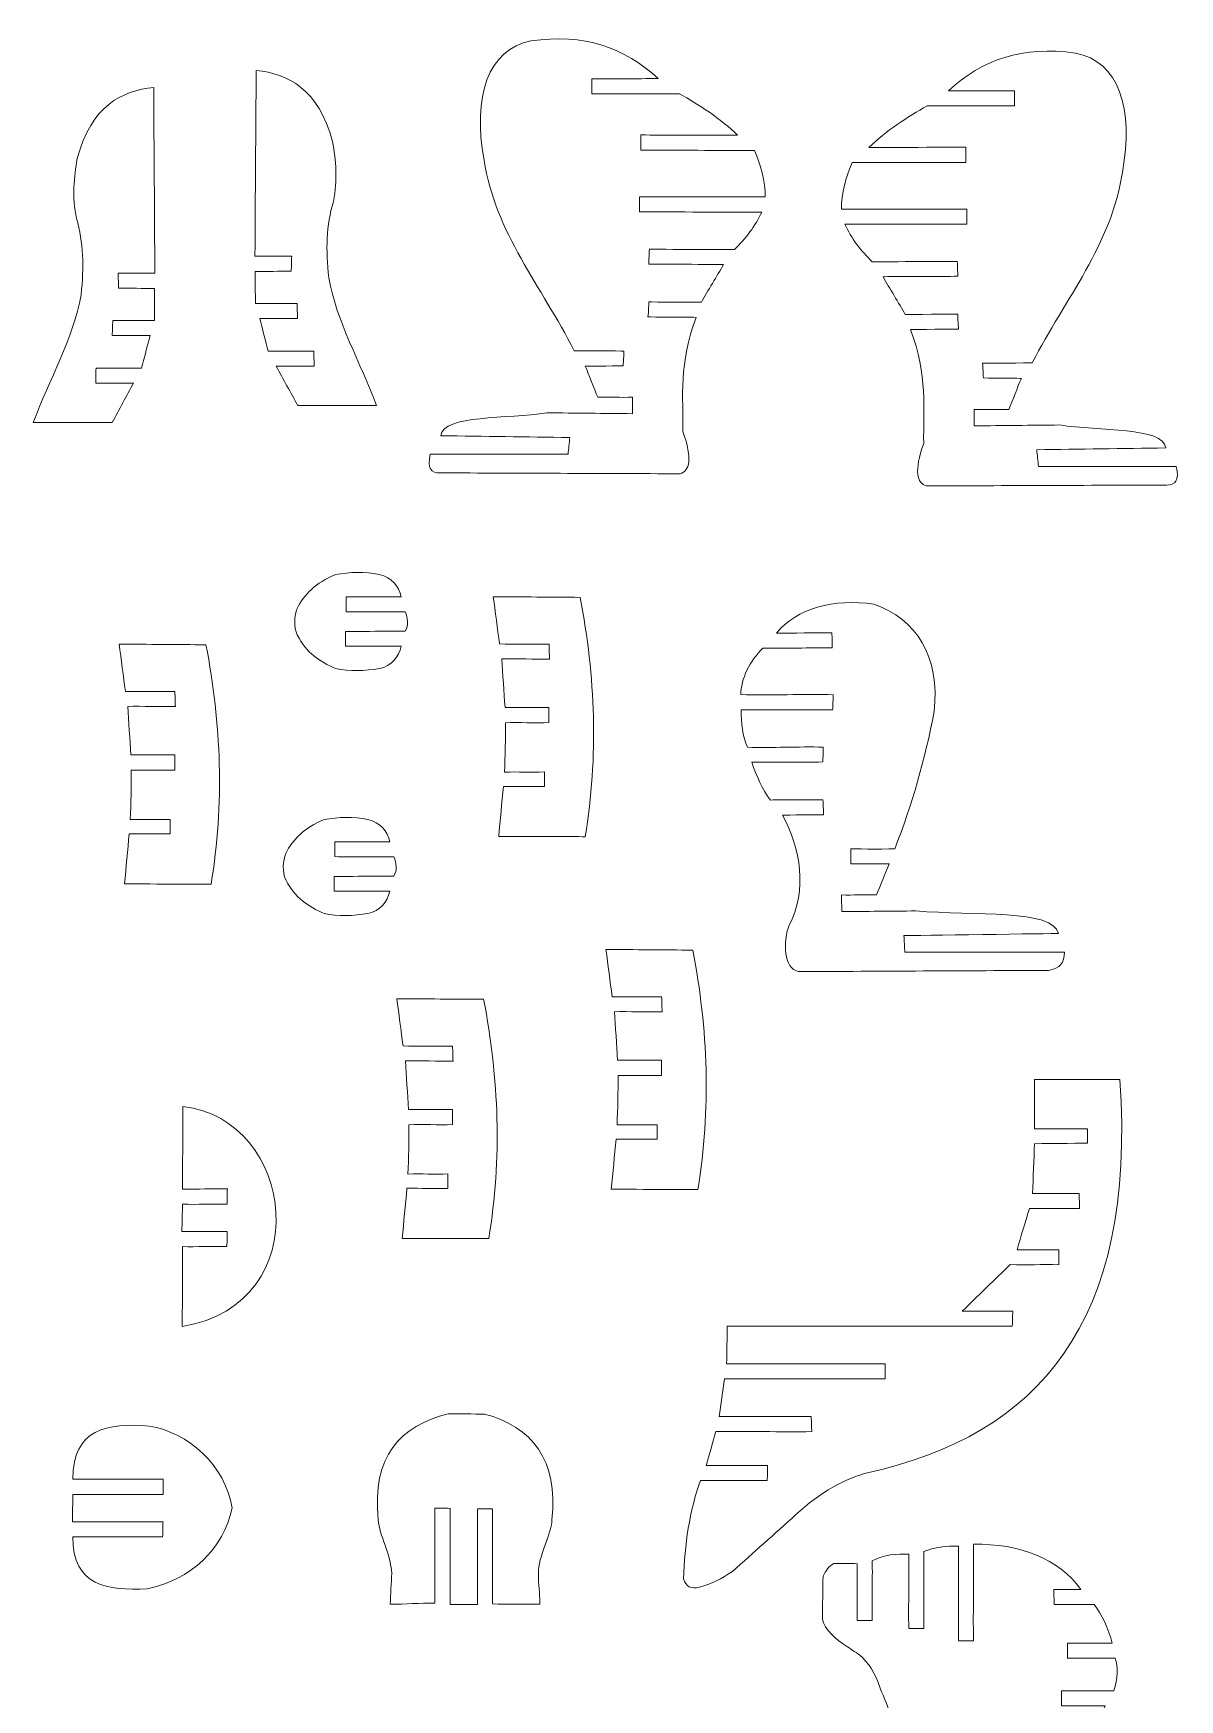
# Model space of a CAD drawing. Header units: millimetres. Extents: x -289 to 141, y -313 to 407.
# Drawn here: x -289.5 to -43, y 46.3 to 404.5 of the extents above; entities that cross this region are included whole.
import ezdxf

# ---------------------------------------------------------------- set-up
doc = ezdxf.new("R2010")
doc.units = ezdxf.units.MM
doc.header["$MEASUREMENT"] = 0
doc.layers.add('Camada 1', color=7, linetype='Continuous')

msp = doc.modelspace()

# ---------------------------------------------------------------- linework, layer by layer
at = {"layer": 'Camada 1', "color": 1, "lineweight": 5}
for points, knots in [([(-182.4634, 402.8932), (-191.685, 401.1605), (-195.1211, 390.897), (-192.5277, 377.258), (-192.5277, 377.258), (-190.2035, 361.7507), (-180.2016, 350.0759), (-173.1588, 336.2981), (-173.1588, 336.2981), (-172.5132, 336.2885), (-163.0231, 336.2282), (-162.471, 336.2279), (-162.471, 336.2279), (-162.5343, 334.8987), (-162.5879, 334.3945), (-162.6512, 333.0653), (-162.6512, 333.0653), (-165.3097, 333.002), (-170.6422, 332.98), (-170.819, 332.9758), (-170.819, 332.9758), (-169.9329, 331.1402), (-168.9728, 328.1279), (-168.0866, 326.2923), (-168.0866, 326.2923), (-165.618, 326.3556), (-163.0946, 326.2297), (-160.626, 326.293), (-160.626, 326.293), (-160.626, 325.0904), (-160.626, 323.9619), (-160.626, 322.7593), (-160.626, 322.7593), (-166.7658, 322.8226), (-172.9056, 322.8858), (-179.0454, 322.9491), (-179.0454, 322.9491), (-187.3855, 321.6031), (-201.4214, 322.5768), (-201.8323, 318.012), (-201.8323, 318.012), (-192.591, 317.8854), (-183.3496, 317.7588), (-174.1082, 317.6322), (-174.1082, 317.6322), (-174.2348, 316.4296), (-174.3614, 315.2269), (-174.488, 314.0243), (-174.488, 314.0243), (-184.3624, 314.0243), (-194.2367, 314.0243), (-204.111, 314.0243), (-204.111, 314.0243), (-204.8421, 311.0362), (-203.9008, 309.9916), (-202.0222, 310.0366), (-202.0222, 310.0366), (-184.8054, 309.9733), (-167.5887, 309.91), (-150.3719, 309.8467), (-150.3719, 309.8467), (-148.3827, 310.5338), (-147.6788, 312.9007), (-149.8022, 318.9614), (-149.8022, 318.9614), (-149.7186, 326.3588), (-150.7368, 333.5348), (-146.9608, 343.4734), (-146.9608, 343.4734), (-147.4852, 343.4992), (-156.9998, 343.5375), (-157.3123, 343.5538), (-157.3123, 343.5538), (-157.1857, 344.8197), (-157.1444, 346.4444), (-157.1135, 346.7822), (-157.1135, 346.7822), (-156.4976, 346.7733), (-146.5689, 346.709), (-145.8385, 346.6989), (-145.8385, 346.6989), (-144.5092, 349.1042), (-142.4105, 352.4213), (-141.0813, 354.8266), (-141.0813, 354.8266), (-142.2011, 354.8491), (-156.6677, 354.906), (-157.162, 354.9171), (-157.162, 354.9171), (-157.0987, 356.3096), (-157.0814, 356.7248), (-157.0181, 358.1173), (-157.0181, 358.1173), (-154.929, 358.0849), (-139.485, 358.0426), (-138.7401, 358.029), (-138.7401, 358.029), (-136.2937, 360.3762), (-134.1983, 363.1482), (-132.8579, 366.1098), (-132.8579, 366.1098), (-141.2764, 366.1098), (-150.6908, 366.1214), (-159.1093, 366.1214), (-159.1093, 366.1214), (-159.1093, 367.324), (-159.1069, 368.159), (-159.1069, 369.3617), (-159.1069, 369.3617), (-156.1381, 369.3456), (-135.751, 369.3678), (-132.1278, 369.35), (-132.1278, 369.35), (-131.9962, 372.4541), (-133.276, 376.7353), (-134.4032, 379.3658), (-134.4032, 379.3658), (-142.9483, 379.3025), (-150.3009, 379.4536), (-158.846, 379.3903), (-158.846, 379.3903), (-158.8346, 379.6986), (-158.868, 382.5067), (-158.8611, 382.6755), (-158.8611, 382.6755), (-158.3522, 382.68), (-138.8931, 382.593), (-138.0453, 382.6001), (-138.0453, 382.6001), (-141.5588, 386.1655), (-146.5424, 389.2414), (-150.5271, 391.5468), (-150.5271, 391.5468), (-156.8568, 391.5468), (-163.0313, 391.5539), (-169.361, 391.5539), (-169.361, 391.5539), (-169.361, 392.7566), (-169.361, 393.5732), (-169.361, 394.7759), (-169.361, 394.7759), (-164.6137, 394.7759), (-159.8869, 394.7813), (-155.1397, 394.7813), (-155.1397, 394.7813), (-162.3968, 401.5363), (-171.0898, 404.5276), (-182.4634, 402.8932)], [0, 0, 0, 0, 0.02702703, 0.02702703, 0.02702703, 0.02702703, 0.05405405, 0.05405405, 0.05405405, 0.05405405, 0.08108108, 0.08108108, 0.08108108, 0.08108108, 0.10810811, 0.10810811, 0.10810811, 0.10810811, 0.13513514, 0.13513514, 0.13513514, 0.13513514, 0.16216216, 0.16216216, 0.16216216, 0.16216216, 0.18918919, 0.18918919, 0.18918919, 0.18918919, 0.21621622, 0.21621622, 0.21621622, 0.21621622, 0.24324324, 0.24324324, 0.24324324, 0.24324324, 0.27027027, 0.27027027, 0.27027027, 0.27027027, 0.2972973, 0.2972973, 0.2972973, 0.2972973, 0.32432432, 0.32432432, 0.32432432, 0.32432432, 0.35135135, 0.35135135, 0.35135135, 0.35135135, 0.37837838, 0.37837838, 0.37837838, 0.37837838, 0.40540541, 0.40540541, 0.40540541, 0.40540541, 0.43243243, 0.43243243, 0.43243243, 0.43243243, 0.45945946, 0.45945946, 0.45945946, 0.45945946, 0.48648649, 0.48648649, 0.48648649, 0.48648649, 0.51351351, 0.51351351, 0.51351351, 0.51351351, 0.54054054, 0.54054054, 0.54054054, 0.54054054, 0.56756757, 0.56756757, 0.56756757, 0.56756757, 0.59459459, 0.59459459, 0.59459459, 0.59459459, 0.62162162, 0.62162162, 0.62162162, 0.62162162, 0.64864865, 0.64864865, 0.64864865, 0.64864865, 0.67567568, 0.67567568, 0.67567568, 0.67567568, 0.7027027, 0.7027027, 0.7027027, 0.7027027, 0.72972973, 0.72972973, 0.72972973, 0.72972973, 0.75675676, 0.75675676, 0.75675676, 0.75675676, 0.78378378, 0.78378378, 0.78378378, 0.78378378, 0.81081081, 0.81081081, 0.81081081, 0.81081081, 0.83783784, 0.83783784, 0.83783784, 0.83783784, 0.86486486, 0.86486486, 0.86486486, 0.86486486, 0.89189189, 0.89189189, 0.89189189, 0.89189189, 0.91891892, 0.91891892, 0.91891892, 0.91891892, 0.94594595, 0.94594595, 0.94594595, 0.94594595, 0.97297297, 0.97297297, 0.97297297, 0.97297297, 1, 1, 1, 1]), ([(-65.3806, 400.2737), (-56.159, 398.541), (-52.7229, 388.2775), (-55.3163, 374.6385), (-55.3163, 374.6385), (-57.6405, 359.1312), (-67.6424, 347.4564), (-74.6852, 333.6786), (-74.6852, 333.6786), (-75.3308, 333.669), (-84.8209, 333.6087), (-85.373, 333.6084), (-85.373, 333.6084), (-85.3097, 332.2792), (-85.2561, 331.775), (-85.1928, 330.4458), (-85.1928, 330.4458), (-82.5343, 330.3825), (-77.2018, 330.3605), (-77.025, 330.3563), (-77.025, 330.3563), (-77.9111, 328.5207), (-78.8712, 325.5084), (-79.7574, 323.6728), (-79.7574, 323.6728), (-82.226, 323.7361), (-84.7494, 323.6102), (-87.218, 323.6735), (-87.218, 323.6735), (-87.218, 322.4709), (-87.218, 321.3424), (-87.218, 320.1398), (-87.218, 320.1398), (-81.0782, 320.2031), (-74.9384, 320.2663), (-68.7986, 320.3296), (-68.7986, 320.3296), (-60.4585, 318.9836), (-46.4226, 319.9573), (-46.0117, 315.3925), (-46.0117, 315.3925), (-55.253, 315.2659), (-64.4944, 315.1393), (-73.7358, 315.0127), (-73.7358, 315.0127), (-73.6092, 313.8101), (-73.4826, 312.6074), (-73.356, 311.4048), (-73.356, 311.4048), (-63.4816, 311.4048), (-53.6073, 311.4048), (-43.733, 311.4048), (-43.733, 311.4048), (-43.0019, 308.4167), (-43.9432, 307.3721), (-45.8218, 307.4171), (-45.8218, 307.4171), (-63.0386, 307.3538), (-80.2553, 307.2905), (-97.4721, 307.2272), (-97.4721, 307.2272), (-99.4613, 307.9143), (-100.1652, 310.2812), (-98.0418, 316.3419), (-98.0418, 316.3419), (-98.1254, 323.7393), (-97.1072, 330.9153), (-100.8832, 340.8539), (-100.8832, 340.8539), (-100.3588, 340.8797), (-90.8442, 340.918), (-90.5317, 340.9343), (-90.5317, 340.9343), (-90.6583, 342.2002), (-90.6996, 343.8249), (-90.7305, 344.1627), (-90.7305, 344.1627), (-91.3464, 344.1538), (-101.2751, 344.0895), (-102.0055, 344.0794), (-102.0055, 344.0794), (-103.3348, 346.4847), (-105.4335, 349.8018), (-106.7627, 352.2071), (-106.7627, 352.2071), (-105.6429, 352.2296), (-91.1763, 352.2865), (-90.682, 352.2976), (-90.682, 352.2976), (-90.7453, 353.6901), (-90.7626, 354.1053), (-90.8259, 355.4978), (-90.8259, 355.4978), (-92.915, 355.4654), (-108.359, 355.4231), (-109.1039, 355.4095), (-109.1039, 355.4095), (-111.5503, 357.7567), (-113.6457, 360.5287), (-114.9861, 363.4903), (-114.9861, 363.4903), (-106.5676, 363.4903), (-97.1532, 363.5019), (-88.7347, 363.5019), (-88.7347, 363.5019), (-88.7347, 364.7045), (-88.7371, 365.5395), (-88.7371, 366.7422), (-88.7371, 366.7422), (-91.7059, 366.7261), (-112.093, 366.7483), (-115.7162, 366.7305), (-115.7162, 366.7305), (-115.8478, 369.8346), (-114.568, 374.1158), (-113.4408, 376.7463), (-113.4408, 376.7463), (-104.8957, 376.683), (-97.5431, 376.8341), (-88.998, 376.7708), (-88.998, 376.7708), (-89.0094, 377.0791), (-88.976, 379.8872), (-88.9829, 380.056), (-88.9829, 380.056), (-89.4918, 380.0605), (-108.9509, 379.9735), (-109.7987, 379.9806), (-109.7987, 379.9806), (-106.2852, 383.546), (-101.3016, 386.6219), (-97.3169, 388.9273), (-97.3169, 388.9273), (-90.9872, 388.9273), (-84.8127, 388.9344), (-78.483, 388.9344), (-78.483, 388.9344), (-78.483, 390.1371), (-78.483, 390.9537), (-78.483, 392.1564), (-78.483, 392.1564), (-83.2303, 392.1564), (-87.9571, 392.1618), (-92.7043, 392.1618), (-92.7043, 392.1618), (-85.4472, 398.9168), (-76.7542, 401.9081), (-65.3806, 400.2737)], [0, 0, 0, 0, 0.02702703, 0.02702703, 0.02702703, 0.02702703, 0.05405405, 0.05405405, 0.05405405, 0.05405405, 0.08108108, 0.08108108, 0.08108108, 0.08108108, 0.10810811, 0.10810811, 0.10810811, 0.10810811, 0.13513514, 0.13513514, 0.13513514, 0.13513514, 0.16216216, 0.16216216, 0.16216216, 0.16216216, 0.18918919, 0.18918919, 0.18918919, 0.18918919, 0.21621622, 0.21621622, 0.21621622, 0.21621622, 0.24324324, 0.24324324, 0.24324324, 0.24324324, 0.27027027, 0.27027027, 0.27027027, 0.27027027, 0.2972973, 0.2972973, 0.2972973, 0.2972973, 0.32432432, 0.32432432, 0.32432432, 0.32432432, 0.35135135, 0.35135135, 0.35135135, 0.35135135, 0.37837838, 0.37837838, 0.37837838, 0.37837838, 0.40540541, 0.40540541, 0.40540541, 0.40540541, 0.43243243, 0.43243243, 0.43243243, 0.43243243, 0.45945946, 0.45945946, 0.45945946, 0.45945946, 0.48648649, 0.48648649, 0.48648649, 0.48648649, 0.51351351, 0.51351351, 0.51351351, 0.51351351, 0.54054054, 0.54054054, 0.54054054, 0.54054054, 0.56756757, 0.56756757, 0.56756757, 0.56756757, 0.59459459, 0.59459459, 0.59459459, 0.59459459, 0.62162162, 0.62162162, 0.62162162, 0.62162162, 0.64864865, 0.64864865, 0.64864865, 0.64864865, 0.67567568, 0.67567568, 0.67567568, 0.67567568, 0.7027027, 0.7027027, 0.7027027, 0.7027027, 0.72972973, 0.72972973, 0.72972973, 0.72972973, 0.75675676, 0.75675676, 0.75675676, 0.75675676, 0.78378378, 0.78378378, 0.78378378, 0.78378378, 0.81081081, 0.81081081, 0.81081081, 0.81081081, 0.83783784, 0.83783784, 0.83783784, 0.83783784, 0.86486486, 0.86486486, 0.86486486, 0.86486486, 0.89189189, 0.89189189, 0.89189189, 0.89189189, 0.91891892, 0.91891892, 0.91891892, 0.91891892, 0.94594595, 0.94594595, 0.94594595, 0.94594595, 0.97297297, 0.97297297, 0.97297297, 0.97297297, 1, 1, 1, 1]), ([(-241.5521, 396.5408), (-234.6982, 395.822), (-228.187, 392.6591), (-225.1201, 381.2476), (-225.1201, 381.2476), (-224.4465, 377.2738), (-223.951, 372.9985), (-224.9574, 368.3949), (-224.9574, 368.3949), (-226.4725, 363.1073), (-226.6261, 358.0881), (-225.9335, 351.9629), (-225.9335, 351.9629), (-224.2529, 342.4913), (-219.1066, 333.7561), (-215.6787, 324.5127), (-215.6787, 324.5127), (-221.2817, 324.4991), (-227.0214, 324.5192), (-232.6245, 324.5056), (-232.6245, 324.5056), (-234.0739, 327.256), (-235.7789, 330.2255), (-237.2283, 332.9758), (-237.2283, 332.9758), (-234.6502, 332.9678), (-231.6636, 332.9926), (-229.0853, 332.9844), (-229.0853, 332.9844), (-229.1177, 334.4259), (-229.1251, 334.757), (-229.1572, 336.1982), (-229.1572, 336.1982), (-232.4872, 336.2145), (-235.6392, 336.1831), (-238.969, 336.1992), (-238.969, 336.1992), (-239.4927, 338.15), (-240.2592, 341.2911), (-240.7826, 343.2417), (-240.7826, 343.2417), (-240.4144, 343.242), (-232.7862, 343.2066), (-232.6309, 343.2111), (-232.6309, 343.2111), (-232.6883, 344.4402), (-232.7137, 345.2227), (-232.7711, 346.4518), (-232.7711, 346.4518), (-233.4402, 346.4407), (-241.3293, 346.4385), (-241.7157, 346.4387), (-241.7157, 346.4387), (-241.7291, 348.7503), (-241.7422, 351.0193), (-241.7558, 353.3309), (-241.7558, 353.3309), (-239.175, 353.3477), (-236.5941, 353.3646), (-234.0133, 353.3814), (-234.0133, 353.3814), (-233.9799, 354.4896), (-233.9497, 355.4806), (-233.9161, 356.5885), (-233.9161, 356.5885), (-234.5412, 356.6016), (-241.606, 356.5902), (-241.8149, 356.5949), (-241.8149, 356.5949), (-241.7301, 369.8062), (-241.6366, 383.3297), (-241.5521, 396.5408)], [0, 0, 0, 0, 0.05555556, 0.05555556, 0.05555556, 0.05555556, 0.11111111, 0.11111111, 0.11111111, 0.11111111, 0.16666667, 0.16666667, 0.16666667, 0.16666667, 0.22222222, 0.22222222, 0.22222222, 0.22222222, 0.27777778, 0.27777778, 0.27777778, 0.27777778, 0.33333333, 0.33333333, 0.33333333, 0.33333333, 0.38888889, 0.38888889, 0.38888889, 0.38888889, 0.44444444, 0.44444444, 0.44444444, 0.44444444, 0.5, 0.5, 0.5, 0.5, 0.55555556, 0.55555556, 0.55555556, 0.55555556, 0.61111111, 0.61111111, 0.61111111, 0.61111111, 0.66666667, 0.66666667, 0.66666667, 0.66666667, 0.72222222, 0.72222222, 0.72222222, 0.72222222, 0.77777778, 0.77777778, 0.77777778, 0.77777778, 0.83333333, 0.83333333, 0.83333333, 0.83333333, 0.88888889, 0.88888889, 0.88888889, 0.88888889, 0.94444444, 0.94444444, 0.94444444, 0.94444444, 1, 1, 1, 1]), ([(-263.5872, 392.8951), (-270.4411, 392.1763), (-276.9523, 389.0134), (-280.0192, 377.6019), (-280.0192, 377.6019), (-280.6928, 373.6281), (-281.1883, 369.3528), (-280.1819, 364.7492), (-280.1819, 364.7492), (-278.6668, 359.4616), (-278.5132, 354.4424), (-279.2058, 348.3172), (-279.2058, 348.3172), (-280.8864, 338.8456), (-286.0327, 330.1104), (-289.4606, 320.867), (-289.4606, 320.867), (-283.8576, 320.8534), (-278.1179, 320.8735), (-272.5148, 320.8599), (-272.5148, 320.8599), (-271.0654, 323.6103), (-269.3604, 326.5798), (-267.911, 329.3301), (-267.911, 329.3301), (-270.4891, 329.3221), (-273.4757, 329.3469), (-276.054, 329.3387), (-276.054, 329.3387), (-276.0216, 330.7802), (-276.0142, 331.1113), (-275.9821, 332.5525), (-275.9821, 332.5525), (-272.6521, 332.5688), (-269.5001, 332.5374), (-266.1703, 332.5535), (-266.1703, 332.5535), (-265.6466, 334.5043), (-264.8801, 337.6454), (-264.3567, 339.596), (-264.3567, 339.596), (-264.7249, 339.5963), (-272.3531, 339.5609), (-272.5084, 339.5654), (-272.5084, 339.5654), (-272.451, 340.7945), (-272.4256, 341.577), (-272.3682, 342.8061), (-272.3682, 342.8061), (-271.6991, 342.795), (-263.81, 342.7928), (-263.4236, 342.793), (-263.4236, 342.793), (-263.4102, 345.1046), (-263.3971, 347.3736), (-263.3835, 349.6852), (-263.3835, 349.6852), (-265.9643, 349.702), (-268.5452, 349.7189), (-271.126, 349.7357), (-271.126, 349.7357), (-271.1594, 350.8439), (-271.1896, 351.8349), (-271.2232, 352.9428), (-271.2232, 352.9428), (-270.5981, 352.9559), (-263.5333, 352.9445), (-263.3244, 352.9492), (-263.3244, 352.9492), (-263.4092, 366.1605), (-263.5027, 379.684), (-263.5872, 392.8951)], [0, 0, 0, 0, 0.05555556, 0.05555556, 0.05555556, 0.05555556, 0.11111111, 0.11111111, 0.11111111, 0.11111111, 0.16666667, 0.16666667, 0.16666667, 0.16666667, 0.22222222, 0.22222222, 0.22222222, 0.22222222, 0.27777778, 0.27777778, 0.27777778, 0.27777778, 0.33333333, 0.33333333, 0.33333333, 0.33333333, 0.38888889, 0.38888889, 0.38888889, 0.38888889, 0.44444444, 0.44444444, 0.44444444, 0.44444444, 0.5, 0.5, 0.5, 0.5, 0.55555556, 0.55555556, 0.55555556, 0.55555556, 0.61111111, 0.61111111, 0.61111111, 0.61111111, 0.66666667, 0.66666667, 0.66666667, 0.66666667, 0.72222222, 0.72222222, 0.72222222, 0.72222222, 0.77777778, 0.77777778, 0.77777778, 0.77777778, 0.83333333, 0.83333333, 0.83333333, 0.83333333, 0.88888889, 0.88888889, 0.88888889, 0.88888889, 0.94444444, 0.94444444, 0.94444444, 0.94444444, 1, 1, 1, 1]), ([(-232.7518, 280.9084), (-231.2241, 283.8403), (-228.821, 286.407), (-224.4916, 288.1717), (-224.4916, 288.1717), (-221.3584, 288.6991), (-218.1676, 288.8717), (-215.092, 288.1717), (-215.092, 288.1717), (-212.3833, 287.5748), (-210.8471, 285.6603), (-210.3531, 283.3671), (-210.3531, 283.3671), (-210.9366, 283.4014), (-221.5077, 283.3975), (-222.1689, 283.3985), (-222.1689, 283.3985), (-222.1986, 283.1727), (-222.1654, 280.5822), (-222.2129, 280.1963), (-222.2129, 280.1963), (-217.9878, 280.1488), (-213.7618, 280.2002), (-209.5367, 280.1528), (-209.5367, 280.1528), (-208.904, 278.871), (-208.7628, 277.2651), (-209.4904, 275.9833), (-209.4904, 275.9833), (-209.9884, 275.985), (-222.1058, 275.971), (-222.3553, 275.9237), (-222.3553, 275.9237), (-222.3553, 274.6894), (-222.3553, 274.0127), (-222.3553, 272.7784), (-222.3553, 272.7784), (-218.2727, 272.7784), (-214.4484, 272.7982), (-210.3657, 272.7982), (-210.3657, 272.7982), (-210.9309, 270.4975), (-212.3964, 268.453), (-215.0665, 267.9819), (-215.0665, 267.9819), (-218.1354, 267.4397), (-221.4627, 267.3678), (-224.4661, 267.9819), (-224.4661, 267.9819), (-227.9173, 269.4954), (-230.6922, 271.2477), (-232.7264, 275.2453), (-232.7264, 275.2453), (-233.522, 276.842), (-233.3682, 279.3882), (-232.7518, 280.9084)], [0, 0, 0, 0, 0.07142857, 0.07142857, 0.07142857, 0.07142857, 0.14285714, 0.14285714, 0.14285714, 0.14285714, 0.21428571, 0.21428571, 0.21428571, 0.21428571, 0.28571429, 0.28571429, 0.28571429, 0.28571429, 0.35714286, 0.35714286, 0.35714286, 0.35714286, 0.42857143, 0.42857143, 0.42857143, 0.42857143, 0.5, 0.5, 0.5, 0.5, 0.57142857, 0.57142857, 0.57142857, 0.57142857, 0.64285714, 0.64285714, 0.64285714, 0.64285714, 0.71428571, 0.71428571, 0.71428571, 0.71428571, 0.78571429, 0.78571429, 0.78571429, 0.78571429, 0.85714286, 0.85714286, 0.85714286, 0.85714286, 0.92857143, 0.92857143, 0.92857143, 0.92857143, 1, 1, 1, 1]), ([(-108.7664, 281.81), (-117.339, 283.1029), (-125.4158, 280.8457), (-129.6468, 275.6096), (-129.6468, 275.6096), (-126.4574, 275.4958), (-120.9672, 275.7703), (-117.7781, 275.6563), (-117.7781, 275.6563), (-117.721, 274.4603), (-117.7561, 273.6026), (-117.6992, 272.4067), (-117.6992, 272.4067), (-122.7108, 272.4067), (-127.6124, 272.3515), (-132.6242, 272.3515), (-132.6242, 272.3515), (-135.388, 269.7116), (-137.3599, 265.6885), (-137.3611, 262.3563), (-137.3611, 262.3563), (-131.0396, 262.2994), (-123.7871, 262.4127), (-117.4656, 262.3555), (-117.4656, 262.3555), (-117.5224, 261.1596), (-117.5672, 260.3229), (-117.6243, 259.1269), (-117.6243, 259.1269), (-124.1736, 259.07), (-130.7315, 259.1684), (-137.281, 259.1113), (-137.281, 259.1113), (-137.2377, 256.3136), (-137.0285, 253.2954), (-135.9129, 251.0345), (-135.9129, 251.0345), (-130.5594, 250.9208), (-124.9991, 251.1972), (-119.6458, 251.0832), (-119.6458, 251.0832), (-119.6458, 249.9444), (-119.701, 249.0253), (-119.701, 247.8862), (-119.701, 247.8862), (-124.5986, 247.8294), (-130.1104, 247.8786), (-135.0082, 247.8215), (-135.0082, 247.8215), (-133.9149, 244.8262), (-132.7666, 241.921), (-131.0002, 239.7103), (-131.0002, 239.7103), (-130.6882, 239.7229), (-119.8429, 239.739), (-119.6859, 239.7402), (-119.6859, 239.7402), (-119.6288, 238.5442), (-119.6221, 237.709), (-119.5652, 236.5131), (-119.5652, 236.5131), (-120.0674, 236.5101), (-127.7924, 236.4859), (-128.3771, 236.4757), (-128.3771, 236.4757), (-124.4772, 229.1036), (-122.9692, 220.559), (-127.0476, 212.6147), (-127.0476, 212.6147), (-128.2218, 209.3621), (-128.1835, 203.3766), (-124.9974, 202.8762), (-124.9974, 202.8762), (-107.0579, 202.8193), (-89.1184, 203.0866), (-71.1789, 203.0294), (-71.1789, 203.0294), (-68.7286, 203.5499), (-67.7438, 204.6977), (-67.7619, 207.0256), (-67.7619, 207.0256), (-79.209, 206.9687), (-90.6561, 207.0337), (-102.1032, 206.9766), (-102.1032, 206.9766), (-102.1603, 208.1726), (-102.2172, 209.3685), (-102.274, 210.5645), (-102.274, 210.5645), (-100.5606, 210.5677), (-70.1063, 211.0118), (-69.0886, 211.013), (-69.0886, 211.013), (-70.0915, 216.2714), (-87.3261, 214.84), (-99.7113, 215.8693), (-99.7113, 215.8693), (-105.0077, 215.8125), (-110.3234, 215.7734), (-115.6198, 215.7163), (-115.6198, 215.7163), (-115.6767, 217.1402), (-115.6824, 217.8736), (-115.7395, 219.2973), (-115.7395, 219.2973), (-113.1196, 219.2404), (-110.8085, 219.3722), (-108.1888, 219.3151), (-108.1888, 219.3151), (-107.5054, 221.0807), (-106.1376, 224.2134), (-105.4542, 225.9788), (-105.4542, 225.9788), (-105.785, 225.9791), (-113.4447, 225.9922), (-113.7211, 225.9894), (-113.7211, 225.9894), (-113.7211, 227.1854), (-113.7211, 228.0177), (-113.7211, 229.2136), (-113.7211, 229.2136), (-113.5451, 229.2198), (-107.3786, 229.1043), (-104.2461, 229.2181), (-104.2461, 229.2181), (-100.544, 238.747), (-97.7176, 248.4549), (-95.7816, 258.7449), (-95.7816, 258.7449), (-94.4885, 270.5436), (-99.5765, 278.6889), (-108.7664, 281.81)], [0, 0, 0, 0, 0.03030303, 0.03030303, 0.03030303, 0.03030303, 0.06060606, 0.06060606, 0.06060606, 0.06060606, 0.09090909, 0.09090909, 0.09090909, 0.09090909, 0.12121212, 0.12121212, 0.12121212, 0.12121212, 0.15151515, 0.15151515, 0.15151515, 0.15151515, 0.18181818, 0.18181818, 0.18181818, 0.18181818, 0.21212121, 0.21212121, 0.21212121, 0.21212121, 0.24242424, 0.24242424, 0.24242424, 0.24242424, 0.27272727, 0.27272727, 0.27272727, 0.27272727, 0.3030303, 0.3030303, 0.3030303, 0.3030303, 0.33333333, 0.33333333, 0.33333333, 0.33333333, 0.36363636, 0.36363636, 0.36363636, 0.36363636, 0.39393939, 0.39393939, 0.39393939, 0.39393939, 0.42424242, 0.42424242, 0.42424242, 0.42424242, 0.45454545, 0.45454545, 0.45454545, 0.45454545, 0.48484848, 0.48484848, 0.48484848, 0.48484848, 0.51515152, 0.51515152, 0.51515152, 0.51515152, 0.54545455, 0.54545455, 0.54545455, 0.54545455, 0.57575758, 0.57575758, 0.57575758, 0.57575758, 0.60606061, 0.60606061, 0.60606061, 0.60606061, 0.63636364, 0.63636364, 0.63636364, 0.63636364, 0.66666667, 0.66666667, 0.66666667, 0.66666667, 0.6969697, 0.6969697, 0.6969697, 0.6969697, 0.72727273, 0.72727273, 0.72727273, 0.72727273, 0.75757576, 0.75757576, 0.75757576, 0.75757576, 0.78787879, 0.78787879, 0.78787879, 0.78787879, 0.81818182, 0.81818182, 0.81818182, 0.81818182, 0.84848485, 0.84848485, 0.84848485, 0.84848485, 0.87878788, 0.87878788, 0.87878788, 0.87878788, 0.90909091, 0.90909091, 0.90909091, 0.90909091, 0.93939394, 0.93939394, 0.93939394, 0.93939394, 0.96969697, 0.96969697, 0.96969697, 0.96969697, 1, 1, 1, 1]), ([(-235.1986, 228.2434), (-233.6709, 231.1753), (-231.2678, 233.742), (-226.9384, 235.5067), (-226.9384, 235.5067), (-223.8052, 236.0341), (-220.6144, 236.2067), (-217.5388, 235.5067), (-217.5388, 235.5067), (-214.8301, 234.9098), (-213.2939, 232.9953), (-212.7999, 230.7021), (-212.7999, 230.7021), (-213.3834, 230.7364), (-223.9545, 230.7325), (-224.6157, 230.7335), (-224.6157, 230.7335), (-224.6454, 230.5077), (-224.6122, 227.9172), (-224.6597, 227.5313), (-224.6597, 227.5313), (-220.4346, 227.4838), (-216.2086, 227.5352), (-211.9835, 227.4878), (-211.9835, 227.4878), (-211.3508, 226.206), (-211.2096, 224.6001), (-211.9372, 223.3183), (-211.9372, 223.3183), (-212.4352, 223.32), (-224.5526, 223.306), (-224.8021, 223.2587), (-224.8021, 223.2587), (-224.8021, 222.0244), (-224.8021, 221.3477), (-224.8021, 220.1134), (-224.8021, 220.1134), (-220.7195, 220.1134), (-216.8952, 220.1332), (-212.8125, 220.1332), (-212.8125, 220.1332), (-213.3777, 217.8325), (-214.8432, 215.788), (-217.5133, 215.3169), (-217.5133, 215.3169), (-220.5822, 214.7747), (-223.9095, 214.7028), (-226.9129, 215.3169), (-226.9129, 215.3169), (-230.3641, 216.8304), (-233.139, 218.5827), (-235.1732, 222.5803), (-235.1732, 222.5803), (-235.9688, 224.177), (-235.815, 226.7232), (-235.1986, 228.2434)], [0, 0, 0, 0, 0.07142857, 0.07142857, 0.07142857, 0.07142857, 0.14285714, 0.14285714, 0.14285714, 0.14285714, 0.21428571, 0.21428571, 0.21428571, 0.21428571, 0.28571429, 0.28571429, 0.28571429, 0.28571429, 0.35714286, 0.35714286, 0.35714286, 0.35714286, 0.42857143, 0.42857143, 0.42857143, 0.42857143, 0.5, 0.5, 0.5, 0.5, 0.57142857, 0.57142857, 0.57142857, 0.57142857, 0.64285714, 0.64285714, 0.64285714, 0.64285714, 0.71428571, 0.71428571, 0.71428571, 0.71428571, 0.78571429, 0.78571429, 0.78571429, 0.78571429, 0.85714286, 0.85714286, 0.85714286, 0.85714286, 0.92857143, 0.92857143, 0.92857143, 0.92857143, 1, 1, 1, 1]), ([(-55.8901, 179.6387), (-62.0055, 179.6909), (-68.1124, 179.591), (-74.2277, 179.6434), (-74.2277, 179.6434), (-74.2277, 176.1114), (-74.2277, 172.5794), (-74.2277, 169.0471), (-74.2277, 169.0471), (-70.417, 169.0827), (-66.6098, 169.01), (-62.7994, 169.0456), (-62.7994, 169.0456), (-62.835, 167.8684), (-62.8038, 167.1096), (-62.8395, 165.9322), (-62.8395, 165.9322), (-63.1337, 165.9268), (-70.4487, 165.8857), (-74.1882, 165.8143), (-74.1882, 165.8143), (-74.3662, 162.3893), (-74.4769, 158.5576), (-74.655, 155.1324), (-74.655, 155.1324), (-71.3074, 155.1324), (-67.9598, 155.1324), (-64.6125, 155.1324), (-64.6125, 155.1324), (-64.5767, 153.9552), (-64.5504, 153.0869), (-64.5148, 151.9094), (-64.5148, 151.9094), (-68.1473, 151.9094), (-71.6785, 151.9181), (-75.3112, 151.9181), (-75.3112, 151.9181), (-76.1657, 149.0638), (-77.1122, 145.8918), (-77.9669, 143.0375), (-77.9669, 143.0375), (-74.9754, 143.0375), (-71.9839, 143.0375), (-68.9926, 143.0375), (-68.9926, 143.0375), (-68.9926, 141.6818), (-68.9926, 141.169), (-68.9926, 139.813), (-68.9926, 139.813), (-72.7318, 139.8489), (-75.7251, 139.7856), (-79.4646, 139.8212), (-79.4646, 139.8212), (-82.6418, 136.7288), (-86.5649, 132.8922), (-89.7422, 129.7995), (-89.7422, 129.7995), (-86.1248, 129.8341), (-82.5107, 129.7671), (-78.8934, 129.8015), (-78.8934, 129.8015), (-78.9278, 128.6302), (-78.9537, 127.7448), (-78.9883, 126.5733), (-78.9883, 126.5733), (-99.4174, 126.5733), (-119.851, 126.5706), (-140.2803, 126.5706), (-140.2803, 126.5706), (-140.3192, 123.9413), (-140.359, 121.13), (-140.3978, 118.5005), (-140.3978, 118.5005), (-129.0491, 118.5462), (-117.7004, 118.4387), (-106.3517, 118.4842), (-106.3517, 118.4842), (-106.3517, 117.2536), (-106.3517, 116.4839), (-106.3517, 115.2533), (-106.3517, 115.2533), (-117.8826, 115.2078), (-129.354, 115.3201), (-140.8851, 115.2743), (-140.8851, 115.2743), (-141.2496, 112.7222), (-141.6739, 109.7042), (-142.0386, 107.1518), (-142.0386, 107.1518), (-135.4297, 107.1518), (-128.8211, 107.1518), (-122.2125, 107.1518), (-122.2125, 107.1518), (-122.1712, 105.9882), (-122.1393, 105.0845), (-122.098, 103.9207), (-122.098, 103.9207), (-129.015, 103.89), (-135.8335, 103.9573), (-142.7504, 103.9264), (-142.7504, 103.9264), (-143.396, 101.6207), (-144.1251, 98.9771), (-144.7707, 96.6714), (-144.7707, 96.6714), (-140.3745, 96.6714), (-135.9838, 96.6517), (-131.5879, 96.6517), (-131.5879, 96.6517), (-131.6185, 95.4836), (-131.642, 94.5935), (-131.6729, 93.4252), (-131.6729, 93.4252), (-136.4687, 93.4252), (-141.2271, 93.4292), (-146.0228, 93.4292), (-146.0228, 93.4292), (-148.3744, 86.8935), (-149.4792, 79.6057), (-149.6557, 72.2784), (-149.6557, 72.2784), (-149.1615, 70.67), (-148.0651, 70.0031), (-146.2426, 70.4714), (-146.2426, 70.4714), (-143.7782, 71.1682), (-141.4128, 72.358), (-139.1153, 73.8845), (-139.1153, 73.8845), (-134.598, 77.9336), (-130.0806, 81.9823), (-125.5633, 86.0311), (-125.5633, 86.0311), (-120.2033, 90.9888), (-114.9591, 93.8626), (-109.8028, 95.1662), (-109.8028, 95.1662), (-73.7582, 103.1371), (-52.0542, 127.23), (-55.8901, 179.6387)], [0, 0, 0, 0, 0.02857143, 0.02857143, 0.02857143, 0.02857143, 0.05714286, 0.05714286, 0.05714286, 0.05714286, 0.08571429, 0.08571429, 0.08571429, 0.08571429, 0.11428571, 0.11428571, 0.11428571, 0.11428571, 0.14285714, 0.14285714, 0.14285714, 0.14285714, 0.17142857, 0.17142857, 0.17142857, 0.17142857, 0.2, 0.2, 0.2, 0.2, 0.22857143, 0.22857143, 0.22857143, 0.22857143, 0.25714286, 0.25714286, 0.25714286, 0.25714286, 0.28571429, 0.28571429, 0.28571429, 0.28571429, 0.31428571, 0.31428571, 0.31428571, 0.31428571, 0.34285714, 0.34285714, 0.34285714, 0.34285714, 0.37142857, 0.37142857, 0.37142857, 0.37142857, 0.4, 0.4, 0.4, 0.4, 0.42857143, 0.42857143, 0.42857143, 0.42857143, 0.45714286, 0.45714286, 0.45714286, 0.45714286, 0.48571429, 0.48571429, 0.48571429, 0.48571429, 0.51428571, 0.51428571, 0.51428571, 0.51428571, 0.54285714, 0.54285714, 0.54285714, 0.54285714, 0.57142857, 0.57142857, 0.57142857, 0.57142857, 0.6, 0.6, 0.6, 0.6, 0.62857143, 0.62857143, 0.62857143, 0.62857143, 0.65714286, 0.65714286, 0.65714286, 0.65714286, 0.68571429, 0.68571429, 0.68571429, 0.68571429, 0.71428571, 0.71428571, 0.71428571, 0.71428571, 0.74285714, 0.74285714, 0.74285714, 0.74285714, 0.77142857, 0.77142857, 0.77142857, 0.77142857, 0.8, 0.8, 0.8, 0.8, 0.82857143, 0.82857143, 0.82857143, 0.82857143, 0.85714286, 0.85714286, 0.85714286, 0.85714286, 0.88571429, 0.88571429, 0.88571429, 0.88571429, 0.91428571, 0.91428571, 0.91428571, 0.91428571, 0.94285714, 0.94285714, 0.94285714, 0.94285714, 0.97142857, 0.97142857, 0.97142857, 0.97142857, 1, 1, 1, 1]), ([(-257.3346, 173.8173), (-257.3346, 168.0138), (-257.3648, 161.8831), (-257.3648, 156.0794), (-257.3648, 156.0794), (-254.1678, 155.9844), (-250.9401, 156.1951), (-247.7429, 156.0999), (-247.7429, 156.0999), (-247.8378, 154.8631), (-247.7236, 154.0571), (-247.8186, 152.8201), (-247.8186, 152.8201), (-250.9525, 152.9469), (-254.2496, 152.6972), (-257.3833, 152.824), (-257.3833, 152.824), (-257.415, 151.0482), (-257.4931, 148.7282), (-257.5247, 146.9522), (-257.5247, 146.9522), (-254.5493, 146.9522), (-250.7557, 146.9688), (-247.78, 146.9688), (-247.78, 146.9688), (-247.78, 145.6368), (-247.8279, 145.0471), (-247.8279, 143.7149), (-247.8279, 143.7149), (-250.772, 143.8101), (-254.439, 143.6089), (-257.3828, 143.704), (-257.3828, 143.704), (-257.3828, 138.0273), (-257.4296, 132.2082), (-257.4296, 126.5313), (-257.4296, 126.5313), (-228.1258, 131.4138), (-233.0844, 171.1304), (-257.3346, 173.8173)], [0, 0, 0, 0, 0.1, 0.1, 0.1, 0.1, 0.2, 0.2, 0.2, 0.2, 0.3, 0.3, 0.3, 0.3, 0.4, 0.4, 0.4, 0.4, 0.5, 0.5, 0.5, 0.5, 0.6, 0.6, 0.6, 0.6, 0.7, 0.7, 0.7, 0.7, 0.8, 0.8, 0.8, 0.8, 0.9, 0.9, 0.9, 0.9, 1, 1, 1, 1]), ([(-200.2774, 107.7528), (-210.6027, 105.149), (-216.7131, 98.5884), (-215.3102, 84.9731), (-215.3102, 84.9731), (-215.1368, 81.5872), (-212.5357, 77.6054), (-212.4123, 73.4748), (-212.4123, 73.4748), (-212.5127, 71.2663), (-212.6131, 69.0579), (-212.7135, 66.8494), (-212.7135, 66.8494), (-209.4008, 66.816), (-206.4295, 67.0885), (-203.1168, 67.0548), (-203.1168, 67.0548), (-203.1099, 67.7378), (-203.1077, 87.1519), (-203.1141, 87.5005), (-203.1141, 87.5005), (-203.0303, 87.5005), (-200.0093, 87.4338), (-199.8145, 87.4333), (-199.8145, 87.4333), (-199.8145, 80.5067), (-199.8422, 73.6607), (-199.8422, 66.7342), (-199.8422, 66.7342), (-198.0353, 66.7678), (-195.7778, 66.7062), (-193.9709, 66.7396), (-193.9709, 66.7396), (-194.0379, 73.5994), (-193.9551, 86.9125), (-193.959, 87.3287), (-193.959, 87.3287), (-193.899, 87.3264), (-190.9178, 87.2943), (-190.7146, 87.2988), (-190.7146, 87.2988), (-190.6812, 80.4392), (-190.7734, 73.7354), (-190.7398, 66.8756), (-190.7398, 66.8756), (-187.5611, 66.8422), (-183.7544, 66.8835), (-180.5754, 66.8499), (-180.5754, 66.8499), (-180.5754, 69.6273), (-180.8766, 70.6981), (-180.8766, 73.4753), (-180.8766, 73.4753), (-181.0012, 76.855), (-177.8542, 82.5599), (-177.9788, 84.9736), (-177.9788, 84.9736), (-176.4965, 97.814), (-182.2914, 104.9947), (-192.4357, 107.7061), (-192.4357, 107.7061), (-195.0497, 107.7217), (-197.6637, 107.7373), (-200.2774, 107.7528)], [0, 0, 0, 0, 0.0625, 0.0625, 0.0625, 0.0625, 0.125, 0.125, 0.125, 0.125, 0.1875, 0.1875, 0.1875, 0.1875, 0.25, 0.25, 0.25, 0.25, 0.3125, 0.3125, 0.3125, 0.3125, 0.375, 0.375, 0.375, 0.375, 0.4375, 0.4375, 0.4375, 0.4375, 0.5, 0.5, 0.5, 0.5, 0.5625, 0.5625, 0.5625, 0.5625, 0.625, 0.625, 0.625, 0.625, 0.6875, 0.6875, 0.6875, 0.6875, 0.75, 0.75, 0.75, 0.75, 0.8125, 0.8125, 0.8125, 0.8125, 0.875, 0.875, 0.875, 0.875, 0.9375, 0.9375, 0.9375, 0.9375, 1, 1, 1, 1]), ([(-246.7273, 87.5109), (-248.2516, 96.7491), (-256.0984, 103.7184), (-264.5716, 105.1376), (-264.5716, 105.1376), (-273.471, 105.8391), (-281.0629, 104.5643), (-280.9455, 93.6866), (-280.9455, 93.6866), (-278.917, 93.6945), (-262.3114, 93.6705), (-261.5697, 93.6782), (-261.5697, 93.6782), (-261.5697, 92.3415), (-261.5697, 91.759), (-261.5697, 90.4226), (-261.5697, 90.4226), (-268.0457, 90.4226), (-274.5218, 90.426), (-280.9981, 90.426), (-280.9981, 90.426), (-280.9981, 88.6438), (-281.0073, 86.3352), (-281.0073, 84.553), (-281.0073, 84.553), (-279.8304, 84.5552), (-262.4313, 84.532), (-261.5801, 84.5367), (-261.5801, 84.5367), (-261.6077, 83.3116), (-261.6251, 82.5542), (-261.653, 81.3288), (-261.653, 81.3288), (-268.1014, 81.3288), (-274.5498, 81.3288), (-280.9981, 81.3288), (-280.9981, 81.3288), (-280.9717, 70.6744), (-273.5108, 69.7124), (-264.9884, 70.1347), (-264.9884, 70.1347), (-255.6442, 71.975), (-248.4642, 78.8182), (-246.7273, 87.5109)], [0, 0, 0, 0, 0.09090909, 0.09090909, 0.09090909, 0.09090909, 0.18181818, 0.18181818, 0.18181818, 0.18181818, 0.27272727, 0.27272727, 0.27272727, 0.27272727, 0.36363636, 0.36363636, 0.36363636, 0.36363636, 0.45454545, 0.45454545, 0.45454545, 0.45454545, 0.54545455, 0.54545455, 0.54545455, 0.54545455, 0.63636364, 0.63636364, 0.63636364, 0.63636364, 0.72727273, 0.72727273, 0.72727273, 0.72727273, 0.81818182, 0.81818182, 0.81818182, 0.81818182, 0.90909091, 0.90909091, 0.90909091, 0.90909091, 1, 1, 1, 1]), ([(-119.9958, -47.609), (-119.188, -47.6251), (-107.6101, -47.4654), (-101.4386, -47.6078), (-101.4386, -47.6078), (-101.1538, -44.0948), (-100.8756, -40.6664), (-100.5908, -37.1534), (-100.5908, -37.1534), (-103.5816, -37.2009), (-106.8503, -37.1062), (-109.841, -37.1537), (-109.841, -37.1537), (-109.8623, -37.0117), (-109.9303, -34.0504), (-109.9486, -33.9292), (-109.9486, -33.9292), (-108.4473, -33.901), (-100.55, -33.9446), (-99.872, -33.9292), (-99.872, -33.9292), (-99.4922, -30.7486), (-99.1125, -27.0046), (-98.7327, -23.824), (-98.7327, -23.824), (-101.3911, -23.824), (-104.0496, -23.824), (-106.7081, -23.824), (-106.7081, -23.824), (-106.6606, -22.4473), (-106.6441, -21.972), (-106.5966, -20.5953), (-106.5966, -20.5953), (-106.3362, -20.603), (-99.2996, -20.5671), (-97.9971, -20.5958), (-97.9971, -20.5958), (-97.1901, -17.3202), (-96.2641, -13.4274), (-95.4571, -10.1518), (-95.4571, -10.1518), (-98.3054, -10.1043), (-101.3664, -10.1998), (-104.2148, -10.1523), (-104.2148, -10.1523), (-104.2363, -9.8126), (-104.1547, -8.1149), (-104.2496, -6.9281), (-104.2496, -6.9281), (-101.069, -6.9756), (-97.9847, -6.8722), (-94.8041, -6.9197), (-94.8041, -6.9197), (-93.7122, -3.834), (-92.5612, -0.4199), (-91.4693, 2.6658), (-91.4693, 2.6658), (-94.2228, 2.6183), (-96.9762, 2.7113), (-99.7296, 2.6638), (-99.7296, 2.6638), (-99.7296, 4.088), (-99.7296, 4.473), (-99.7296, 5.8972), (-99.7296, 5.8972), (-99.5545, 5.8925), (-90.5515, 5.8992), (-90.2054, 5.8898), (-90.2054, 5.8898), (-88.9236, 8.5008), (-87.4816, 11.7331), (-86.1999, 14.3441), (-86.1999, 14.3441), (-88.9533, 14.3441), (-91.7077, 14.3743), (-94.4611, 14.3743), (-94.4611, 14.3743), (-94.5086, 15.5611), (-94.5427, 16.4117), (-94.5902, 17.5985), (-94.5902, 17.5985), (-94.1103, 17.593), (-84.6041, 17.5839), (-83.8383, 17.5755), (-83.8383, 17.5755), (-82.3192, 19.8542), (-80.7368, 22.3366), (-79.2177, 24.6153), (-79.2177, 24.6153), (-83.063, 24.5678), (-86.9176, 24.6657), (-90.7629, 24.6183), (-90.7629, 24.6183), (-90.8104, 25.9475), (-90.7884, 26.5132), (-90.8359, 27.8424), (-90.8359, 27.8424), (-85.8038, 27.795), (-81.0486, 27.8857), (-76.0165, 27.8382), (-76.0165, 27.8382), (-73.8802, 29.9745), (-71.5308, 32.5736), (-69.3945, 34.7099), (-69.3945, 34.7099), (-74.2842, 34.7099), (-79.1739, 34.7252), (-84.0636, 34.7252), (-84.0636, 34.7252), (-84.0636, 36.1494), (-84.0636, 36.5302), (-84.0636, 37.9544), (-84.0636, 37.9544), (-77.3225, 37.9069), (-70.9072, 38.0251), (-64.1661, 37.9776), (-64.1661, 37.9776), (-62.2024, 39.7643), (-60.187, 42.6332), (-58.9948, 44.9818), (-58.9948, 44.9818), (-62.128, 44.9344), (-65.2644, 45.0268), (-68.3976, 44.9794), (-68.3976, 44.9794), (-68.3976, 46.3561), (-68.3976, 46.8286), (-68.3976, 48.2053), (-68.3976, 48.2053), (-67.9098, 48.1946), (-58.6338, 48.231), (-57.1488, 48.2048), (-57.1488, 48.2048), (-56.2468, 50.7916), (-56.3079, 53.4755), (-56.8617, 55.2181), (-56.8617, 55.2181), (-60.2323, 55.2656), (-66.811, 55.207), (-67.0948, 55.2107), (-67.0948, 55.2107), (-67.1045, 55.5265), (-67.0815, 58.0848), (-67.0916, 58.4352), (-67.0916, 58.4352), (-63.9584, 58.4352), (-60.642, 58.4305), (-57.5088, 58.4305), (-57.5088, 58.4305), (-58.2871, 61.4964), (-59.7289, 64.7354), (-61.4191, 66.7965), (-61.4191, 66.7965), (-64.2675, 66.7965), (-67.1168, 66.7899), (-69.9652, 66.7899), (-69.9652, 66.7899), (-70.0127, 68.1191), (-70.0329, 68.6848), (-70.0804, 70.0141), (-70.0804, 70.0141), (-68.3239, 70.0141), (-66.042, 70.0128), (-64.2855, 70.0128), (-64.2855, 70.0128), (-68.9472, 76.6011), (-77.3336, 79.8973), (-87.3392, 79.7141), (-87.3392, 79.7141), (-87.1968, 72.7831), (-87.4651, 65.852), (-87.3226, 58.921), (-87.3226, 58.921), (-88.6994, 58.921), (-89.1741, 58.921), (-90.5508, 58.921), (-90.5508, 58.921), (-90.5033, 65.6621), (-90.6015, 72.5867), (-90.554, 79.3279), (-90.554, 79.3279), (-93.0654, 79.409), (-95.824, 79.0114), (-98.0206, 78.1475), (-98.0206, 78.1475), (-97.9731, 72.6406), (-98.0676, 67.1338), (-98.0201, 61.627), (-98.0201, 61.627), (-99.1594, 61.627), (-100.1062, 61.627), (-101.2455, 61.627), (-101.2455, 61.627), (-101.3405, 66.8015), (-101.1506, 72.4124), (-101.2455, 77.5869), (-101.2455, 77.5869), (-103.7715, 77.7069), (-106.5894, 77.4715), (-109.1055, 76.1536), (-109.1055, 76.1536), (-109.0105, 71.8811), (-109.2009, 67.6085), (-109.106, 63.336), (-109.106, 63.336), (-110.4352, 63.336), (-111.0034, 63.336), (-112.3326, 63.336), (-112.3326, 63.336), (-112.3326, 67.3712), (-112.3299, 71.5005), (-112.3299, 75.5357), (-112.3299, 75.5357), (-113.849, 75.5832), (-115.8703, 75.5365), (-117.3895, 75.5839), (-117.3895, 75.5839), (-118.3822, 74.967), (-119.1195, 74.0379), (-119.6681, 72.878), (-119.6681, 72.878), (-119.7156, 69.7923), (-119.7631, 66.7065), (-119.8106, 63.6208), (-119.8106, 63.6208), (-119.6073, 61.5058), (-116.4479, 58.9376), (-114.8259, 57.9241), (-114.8259, 57.9241), (-113.829, 57.2595), (-112.8321, 56.5949), (-111.8351, 55.9302), (-111.8351, 55.9302), (-109.9521, 54.2158), (-108.363, 52.0305), (-107.4202, 48.8093), (-107.4202, 48.8093), (-106.5657, 46.7205), (-105.7112, 44.6317), (-104.8567, 42.5429), (-104.8567, 42.5429), (-103.179, 40.2437), (-101.3437, 38.84), (-99.5872, 36.9886), (-99.5872, 36.9886), (-98.9868, 36.0849), (-98.8128, 35.0262), (-98.7327, 33.8554), (-98.7327, 33.8554), (-98.638, 30.8246), (-99.2482, 27.6849), (-100.4417, 24.4558), (-100.4417, 24.4558), (-110.8859, 3.3918), (-118.2477, -20.3335), (-119.9958, -47.609)], [0, 0, 0, 0, 0.015625, 0.015625, 0.015625, 0.015625, 0.03125, 0.03125, 0.03125, 0.03125, 0.046875, 0.046875, 0.046875, 0.046875, 0.0625, 0.0625, 0.0625, 0.0625, 0.078125, 0.078125, 0.078125, 0.078125, 0.09375, 0.09375, 0.09375, 0.09375, 0.109375, 0.109375, 0.109375, 0.109375, 0.125, 0.125, 0.125, 0.125, 0.140625, 0.140625, 0.140625, 0.140625, 0.15625, 0.15625, 0.15625, 0.15625, 0.171875, 0.171875, 0.171875, 0.171875, 0.1875, 0.1875, 0.1875, 0.1875, 0.203125, 0.203125, 0.203125, 0.203125, 0.21875, 0.21875, 0.21875, 0.21875, 0.234375, 0.234375, 0.234375, 0.234375, 0.25, 0.25, 0.25, 0.25, 0.265625, 0.265625, 0.265625, 0.265625, 0.28125, 0.28125, 0.28125, 0.28125, 0.296875, 0.296875, 0.296875, 0.296875, 0.3125, 0.3125, 0.3125, 0.3125, 0.328125, 0.328125, 0.328125, 0.328125, 0.34375, 0.34375, 0.34375, 0.34375, 0.359375, 0.359375, 0.359375, 0.359375, 0.375, 0.375, 0.375, 0.375, 0.390625, 0.390625, 0.390625, 0.390625, 0.40625, 0.40625, 0.40625, 0.40625, 0.421875, 0.421875, 0.421875, 0.421875, 0.4375, 0.4375, 0.4375, 0.4375, 0.453125, 0.453125, 0.453125, 0.453125, 0.46875, 0.46875, 0.46875, 0.46875, 0.484375, 0.484375, 0.484375, 0.484375, 0.5, 0.5, 0.5, 0.5, 0.515625, 0.515625, 0.515625, 0.515625, 0.53125, 0.53125, 0.53125, 0.53125, 0.546875, 0.546875, 0.546875, 0.546875, 0.5625, 0.5625, 0.5625, 0.5625, 0.578125, 0.578125, 0.578125, 0.578125, 0.59375, 0.59375, 0.59375, 0.59375, 0.609375, 0.609375, 0.609375, 0.609375, 0.625, 0.625, 0.625, 0.625, 0.640625, 0.640625, 0.640625, 0.640625, 0.65625, 0.65625, 0.65625, 0.65625, 0.671875, 0.671875, 0.671875, 0.671875, 0.6875, 0.6875, 0.6875, 0.6875, 0.703125, 0.703125, 0.703125, 0.703125, 0.71875, 0.71875, 0.71875, 0.71875, 0.734375, 0.734375, 0.734375, 0.734375, 0.75, 0.75, 0.75, 0.75, 0.765625, 0.765625, 0.765625, 0.765625, 0.78125, 0.78125, 0.78125, 0.78125, 0.796875, 0.796875, 0.796875, 0.796875, 0.8125, 0.8125, 0.8125, 0.8125, 0.828125, 0.828125, 0.828125, 0.828125, 0.84375, 0.84375, 0.84375, 0.84375, 0.859375, 0.859375, 0.859375, 0.859375, 0.875, 0.875, 0.875, 0.875, 0.890625, 0.890625, 0.890625, 0.890625, 0.90625, 0.90625, 0.90625, 0.90625, 0.921875, 0.921875, 0.921875, 0.921875, 0.9375, 0.9375, 0.9375, 0.9375, 0.953125, 0.953125, 0.953125, 0.953125, 0.96875, 0.96875, 0.96875, 0.96875, 0.984375, 0.984375, 0.984375, 0.984375, 1, 1, 1, 1])]:
    msp.add_open_spline(points, degree=3, knots=knots, dxfattribs=at)
at = {"layer": 'Camada 1', "color": 1, "lineweight": 15}
for points in [[(-189.4106, 231.8693), (-183.3082, 231.8436), (-171.2029, 231.8268), (-170.8152, 231.8295), (-170.8152, 231.8295), (-167.9512, 249.0243), (-168.5978, 266.292), (-171.909, 283.2803), (-171.909, 283.2803), (-178.1077, 283.3258), (-184.3728, 283.3691), (-190.5712, 283.4148), (-190.5712, 283.4148), (-190.1086, 280.2124), (-189.7039, 276.4967), (-189.2252, 273.2557), (-189.2252, 273.2557), (-186.2628, 273.2099), (-181.5554, 273.274), (-178.5928, 273.2285), (-178.5928, 273.2285), (-178.5473, 271.8611), (-178.5317, 271.3872), (-178.486, 270.0198), (-178.486, 270.0198), (-181.4941, 269.9741), (-185.7246, 270.0812), (-188.7327, 270.0357), (-188.7327, 270.0357), (-188.5381, 266.7976), (-188.256, 262.8611), (-188.0455, 259.626), (-188.0455, 259.626), (-185.0832, 259.5803), (-181.5873, 259.633), (-178.6247, 259.5875), (-178.6247, 259.5875), (-178.619, 259.4322), (-178.6163, 256.5566), (-178.6089, 256.3442), (-178.6089, 256.3442), (-181.5715, 256.2985), (-184.9907, 256.3734), (-187.9531, 256.3279), (-187.9531, 256.3279), (-187.9419, 252.8172), (-188.0107, 249.2302), (-188.1788, 245.714), (-188.1788, 245.714), (-185.1173, 245.7749), (-182.6295, 245.6745), (-179.568, 245.7353), (-179.568, 245.7353), (-179.568, 244.5188), (-179.568, 243.8559), (-179.568, 242.6394), (-179.568, 242.6394), (-182.7714, 242.6394), (-185.192, 242.6498), (-188.3954, 242.6498), (-188.3954, 242.6498), (-188.7465, 239.2041), (-189.0598, 235.3148), (-189.4106, 231.8693)], [(-269.8482, 221.6741), (-263.7458, 221.6484), (-251.6405, 221.6316), (-251.2528, 221.6343), (-251.2528, 221.6343), (-248.3888, 238.8291), (-249.0354, 256.0968), (-252.3466, 273.0851), (-252.3466, 273.0851), (-258.5453, 273.1306), (-264.8104, 273.1739), (-271.0088, 273.2196), (-271.0088, 273.2196), (-270.5462, 270.0172), (-270.1415, 266.3015), (-269.6628, 263.0605), (-269.6628, 263.0605), (-266.7004, 263.0147), (-261.993, 263.0788), (-259.0304, 263.0333), (-259.0304, 263.0333), (-258.9849, 261.6659), (-258.9693, 261.192), (-258.9236, 259.8246), (-258.9236, 259.8246), (-261.9317, 259.7789), (-266.1622, 259.886), (-269.1703, 259.8405), (-269.1703, 259.8405), (-268.9757, 256.6024), (-268.6936, 252.6659), (-268.4831, 249.4308), (-268.4831, 249.4308), (-265.5208, 249.3851), (-262.0249, 249.4378), (-259.0623, 249.3923), (-259.0623, 249.3923), (-259.0566, 249.237), (-259.0539, 246.3614), (-259.0465, 246.149), (-259.0465, 246.149), (-262.0091, 246.1033), (-265.4283, 246.1782), (-268.3907, 246.1327), (-268.3907, 246.1327), (-268.3795, 242.622), (-268.4483, 239.035), (-268.6164, 235.5188), (-268.6164, 235.5188), (-265.5549, 235.5797), (-263.0671, 235.4793), (-260.0056, 235.5401), (-260.0056, 235.5401), (-260.0056, 234.3236), (-260.0056, 233.6607), (-260.0056, 232.4442), (-260.0056, 232.4442), (-263.209, 232.4442), (-265.6296, 232.4546), (-268.833, 232.4546), (-268.833, 232.4546), (-269.1841, 229.0089), (-269.4974, 225.1196), (-269.8482, 221.6741)], [(-165.1979, 156.0353), (-159.0955, 156.0096), (-146.9902, 155.9928), (-146.6025, 155.9955), (-146.6025, 155.9955), (-143.7385, 173.1903), (-144.3851, 190.458), (-147.6963, 207.4463), (-147.6963, 207.4463), (-153.895, 207.4918), (-160.1601, 207.5351), (-166.3585, 207.5808), (-166.3585, 207.5808), (-165.8959, 204.3784), (-165.4912, 200.6627), (-165.0125, 197.4217), (-165.0125, 197.4217), (-162.0501, 197.3759), (-157.3427, 197.44), (-154.3801, 197.3945), (-154.3801, 197.3945), (-154.3346, 196.0271), (-154.319, 195.5532), (-154.2733, 194.1858), (-154.2733, 194.1858), (-157.2814, 194.1401), (-161.5119, 194.2472), (-164.52, 194.2017), (-164.52, 194.2017), (-164.3254, 190.9636), (-164.0433, 187.0271), (-163.8328, 183.792), (-163.8328, 183.792), (-160.8705, 183.7463), (-157.3746, 183.799), (-154.412, 183.7535), (-154.412, 183.7535), (-154.4063, 183.5982), (-154.4036, 180.7226), (-154.3962, 180.5102), (-154.3962, 180.5102), (-157.3588, 180.4645), (-160.778, 180.5394), (-163.7404, 180.4939), (-163.7404, 180.4939), (-163.7292, 176.9832), (-163.798, 173.3962), (-163.9661, 169.88), (-163.9661, 169.88), (-160.9046, 169.9409), (-158.4168, 169.8405), (-155.3553, 169.9013), (-155.3553, 169.9013), (-155.3553, 168.6848), (-155.3553, 168.0219), (-155.3553, 166.8054), (-155.3553, 166.8054), (-158.5587, 166.8054), (-160.9793, 166.8158), (-164.1827, 166.8158), (-164.1827, 166.8158), (-164.5338, 163.3701), (-164.8471, 159.4808), (-165.1979, 156.0353)], [(-210.1508, 145.4518), (-204.0484, 145.4261), (-191.9431, 145.4093), (-191.5554, 145.412), (-191.5554, 145.412), (-188.6914, 162.6068), (-189.338, 179.8745), (-192.6492, 196.8628), (-192.6492, 196.8628), (-198.8479, 196.9083), (-205.113, 196.9516), (-211.3114, 196.9973), (-211.3114, 196.9973), (-210.8488, 193.7949), (-210.4441, 190.0792), (-209.9654, 186.8382), (-209.9654, 186.8382), (-207.003, 186.7924), (-202.2956, 186.8565), (-199.333, 186.811), (-199.333, 186.811), (-199.2875, 185.4436), (-199.2719, 184.9697), (-199.2262, 183.6023), (-199.2262, 183.6023), (-202.2343, 183.5566), (-206.4648, 183.6637), (-209.4729, 183.6182), (-209.4729, 183.6182), (-209.2783, 180.3801), (-208.9962, 176.4436), (-208.7857, 173.2085), (-208.7857, 173.2085), (-205.8234, 173.1628), (-202.3275, 173.2155), (-199.3649, 173.17), (-199.3649, 173.17), (-199.3592, 173.0147), (-199.3565, 170.1391), (-199.3491, 169.9267), (-199.3491, 169.9267), (-202.3117, 169.881), (-205.7309, 169.9559), (-208.6933, 169.9104), (-208.6933, 169.9104), (-208.6821, 166.3997), (-208.7509, 162.8127), (-208.919, 159.2965), (-208.919, 159.2965), (-205.8575, 159.3574), (-203.3697, 159.257), (-200.3082, 159.3178), (-200.3082, 159.3178), (-200.3082, 158.1013), (-200.3082, 157.4384), (-200.3082, 156.2219), (-200.3082, 156.2219), (-203.5116, 156.2219), (-205.9322, 156.2323), (-209.1356, 156.2323), (-209.1356, 156.2323), (-209.4867, 152.7866), (-209.8, 148.8973), (-210.1508, 145.4518)]]:
    msp.add_open_spline(points, degree=3, knots=[0, 0, 0, 0, 0.0625, 0.0625, 0.0625, 0.0625, 0.125, 0.125, 0.125, 0.125, 0.1875, 0.1875, 0.1875, 0.1875, 0.25, 0.25, 0.25, 0.25, 0.3125, 0.3125, 0.3125, 0.3125, 0.375, 0.375, 0.375, 0.375, 0.4375, 0.4375, 0.4375, 0.4375, 0.5, 0.5, 0.5, 0.5, 0.5625, 0.5625, 0.5625, 0.5625, 0.625, 0.625, 0.625, 0.625, 0.6875, 0.6875, 0.6875, 0.6875, 0.75, 0.75, 0.75, 0.75, 0.8125, 0.8125, 0.8125, 0.8125, 0.875, 0.875, 0.875, 0.875, 0.9375, 0.9375, 0.9375, 0.9375, 1, 1, 1, 1], dxfattribs=at)

doc.saveas('drawing.dxf')
